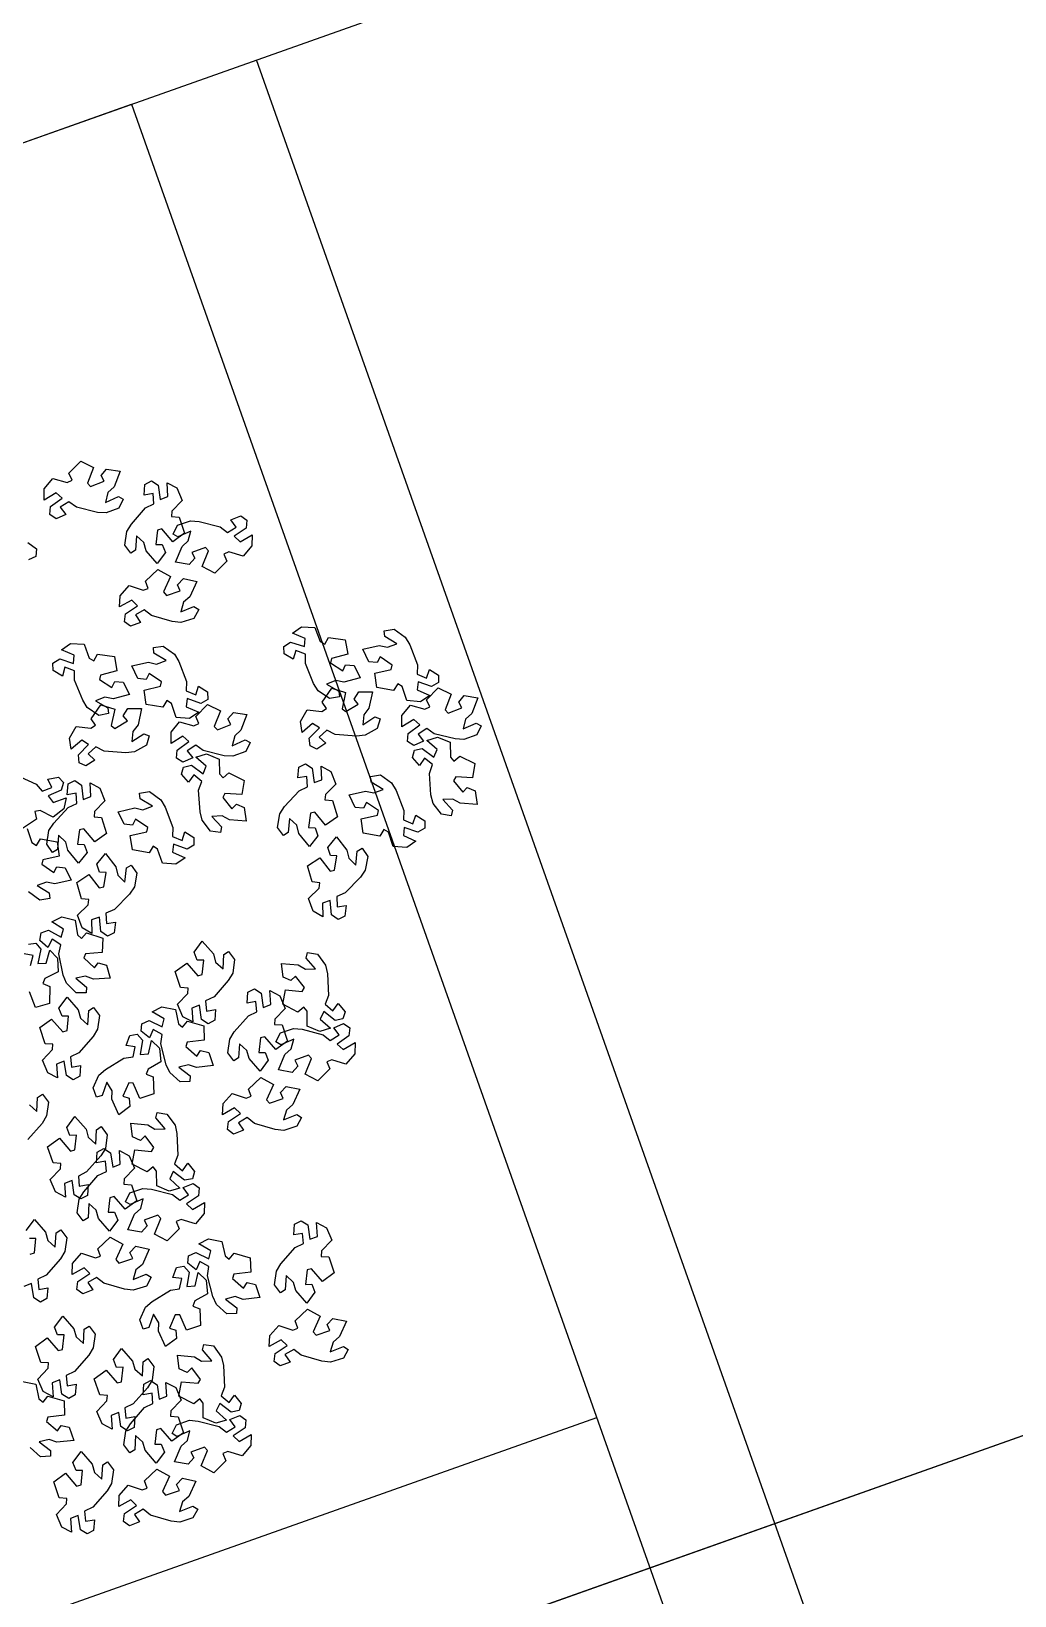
# Model space of a CAD drawing. Header units: centimetres. Extents: x 2004 to 13885, y -3131 to 5891.
# Drawn here: x 10111.8 to 10334.2, y 5111.6 to 5465.3 of the extents above; entities that cross this region are included whole.
import ezdxf

# ---------------------------------------------------------------- set-up
doc = ezdxf.new("R2010")
doc.units = ezdxf.units.CM
doc.layers.add('alberi', color=74, linetype='Continuous')

msp = doc.modelspace()

# ---------------------------------------------------------------- linework, layer by layer
for p, q in [((9115.07, 5087.67), (11115.07, 5796.29)), ((10297.96, 5077.11), (10162.7, 5458.85)), ((9993.03, 5398.74), (10134.42, 5448.83)), ((10134.42, 5448.83), (10259.66, 5095.36)), ((10933.41, 5359.47), (9298.9, 4780.34)), ((9921.76, 5001.03), (10933.41, 5359.47)), ((9909.72, 5035.03), (10239.62, 5151.92))]:
    msp.add_line(p, q)
at = {"layer": 'alberi'}
for points in [[(10131.6, 5357.49), (10128.67, 5356.43), (10126.72, 5356.57), (10121.97, 5357.72), (10120.29, 5358.97), (10118.33, 5357.71), (10119.59, 5356.08), (10117.36, 5355.11), (10115.96, 5356.05), (10116.1, 5357.86), (10116.1, 5357.86), (10118.75, 5359.78), (10117.36, 5360.99), (10114.7, 5359.36), (10114.7, 5361.88), (10116.66, 5364.26), (10119.87, 5363.34), (10120.99, 5363.82), (10120.29, 5365.41), (10120.29, 5365.41), (10122.94, 5368.17), (10125.87, 5366.71), (10124.48, 5363.16), (10125.18, 5362.42), (10128.25, 5363.61), (10127.55, 5364.91), (10128.81, 5366.37), (10131.88, 5365.87), (10130.49, 5362.33), (10129.09, 5361.03), (10128.53, 5358.82), (10131.46, 5360.16), (10132.58, 5359.52)], [(10132.94, 5349.15), (10133.37, 5352.24), (10134.4, 5353.91), (10137.63, 5357.58), (10139.51, 5358.48), (10139.31, 5360.8), (10137.28, 5360.44), (10137.46, 5362.87), (10138.94, 5363.67), (10140.48, 5362.71), (10140.48, 5362.71), (10140.94, 5359.47), (10142.67, 5360.14), (10142.46, 5363.25), (10144.69, 5362.08), (10145.89, 5359.24), (10143.58, 5356.82), (10143.49, 5355.61), (10145.22, 5355.49), (10145.22, 5355.49), (10146.42, 5351.85), (10143.77, 5349.94), (10141.28, 5352.82), (10140.29, 5352.55), (10139.91, 5349.28), (10141.4, 5349.29), (10142.1, 5347.5), (10140.23, 5345.01), (10137.75, 5347.89), (10137.24, 5349.74), (10135.55, 5351.25), (10135.37, 5348.04), (10134.29, 5347.34)], [(10144.83, 5353.68), (10147.78, 5354.68), (10149.74, 5354.51), (10154.47, 5353.27), (10156.12, 5351.99), (10158.1, 5353.22), (10156.87, 5354.86), (10159.12, 5355.79), (10160.5, 5354.83), (10160.33, 5353.02), (10160.33, 5353.02), (10157.64, 5351.15), (10159.01, 5349.91), (10161.7, 5351.5), (10161.65, 5348.98), (10159.65, 5346.63), (10156.46, 5347.61), (10155.33, 5347.15), (10156, 5345.55), (10156, 5345.55), (10153.29, 5342.84), (10150.39, 5344.36), (10151.85, 5347.87), (10151.16, 5348.64), (10148.07, 5347.5), (10148.75, 5346.18), (10147.46, 5344.75), (10144.4, 5345.3), (10145.86, 5348.82), (10147.28, 5350.1), (10147.88, 5352.29), (10144.92, 5351), (10143.82, 5351.66)], [(10148.56, 5332.59), (10145.58, 5331.66), (10143.64, 5331.88), (10138.94, 5333.24), (10137.32, 5334.56), (10135.31, 5333.38), (10136.5, 5331.7), (10134.22, 5330.83), (10132.87, 5331.83), (10133.09, 5333.63), (10133.09, 5333.63), (10135.82, 5335.43), (10134.48, 5336.71), (10131.75, 5335.19), (10131.86, 5337.71), (10133.92, 5340), (10137.09, 5338.94), (10138.23, 5339.38), (10137.6, 5341), (10137.6, 5341), (10140.37, 5343.64), (10143.23, 5342.05), (10141.69, 5338.57), (10142.35, 5337.79), (10145.47, 5338.84), (10144.83, 5340.18), (10146.15, 5341.58), (10149.2, 5340.95), (10147.65, 5337.47), (10146.2, 5336.23), (10145.55, 5334.06), (10148.53, 5335.27), (10149.62, 5334.58)], [(10179.23, 5314.46), (10176.64, 5316.21), (10175.6, 5317.87), (10173.74, 5322.39), (10173.77, 5324.48), (10171.6, 5325.32), (10171.02, 5323.35), (10168.93, 5324.59), (10168.87, 5326.27), (10170.41, 5327.22), (10170.41, 5327.22), (10173.52, 5326.2), (10173.69, 5328.04), (10170.8, 5329.23), (10172.84, 5330.71), (10175.92, 5330.53), (10177.06, 5327.39), (10178.11, 5326.77), (10178.98, 5328.27), (10178.98, 5328.27), (10182.78, 5327.74), (10183.32, 5324.51), (10179.63, 5323.56), (10179.43, 5322.55), (10182.2, 5320.76), (10182.85, 5322.1), (10184.76, 5321.93), (10186.17, 5319.16), (10182.48, 5318.21), (10180.6, 5318.57), (10178.5, 5317.73), (10181.3, 5316.14), (10181.44, 5314.86)], [(10193.81, 5330.14), (10196.34, 5328.32), (10197.34, 5326.64), (10199.09, 5322.07), (10199.01, 5319.98), (10201.16, 5319.09), (10201.78, 5321.05), (10203.85, 5319.76), (10203.87, 5318.07), (10202.3, 5317.16), (10202.3, 5317.16), (10199.22, 5318.26), (10199.01, 5316.42), (10201.86, 5315.16), (10199.78, 5313.73), (10196.71, 5313.99), (10195.65, 5317.16), (10194.62, 5317.8), (10193.7, 5316.32), (10193.7, 5316.32), (10189.93, 5316.95), (10189.47, 5320.19), (10193.18, 5321.05), (10193.4, 5322.05), (10190.68, 5323.91), (10190, 5322.59), (10188.08, 5322.8), (10186.75, 5325.61), (10190.46, 5326.47), (10192.33, 5326.06), (10194.45, 5326.85), (10191.69, 5328.51), (10191.58, 5329.79)], [(10127.01, 5310.67), (10124.43, 5312.42), (10123.39, 5314.09), (10121.53, 5318.61), (10121.56, 5320.7), (10119.39, 5321.54), (10118.81, 5319.56), (10116.72, 5320.8), (10116.66, 5322.49), (10118.2, 5323.44), (10118.2, 5323.44), (10121.31, 5322.42), (10121.48, 5324.26), (10118.59, 5325.45), (10120.63, 5326.93), (10123.71, 5326.75), (10124.85, 5323.6), (10125.9, 5322.99), (10126.77, 5324.49), (10126.77, 5324.49), (10130.57, 5323.96), (10131.1, 5320.73), (10127.42, 5319.77), (10127.22, 5318.77), (10129.99, 5316.98), (10130.64, 5318.31), (10132.55, 5318.15), (10133.96, 5315.37), (10130.27, 5314.42), (10128.39, 5314.79), (10126.29, 5313.94), (10129.09, 5312.36), (10129.23, 5311.08)], [(10141.59, 5326.35), (10144.13, 5324.54), (10145.13, 5322.85), (10146.88, 5318.29), (10146.8, 5316.2), (10148.95, 5315.3), (10149.57, 5317.26), (10151.64, 5315.97), (10151.66, 5314.29), (10150.09, 5313.38), (10150.09, 5313.38), (10147.01, 5314.47), (10146.8, 5312.63), (10149.65, 5311.38), (10147.57, 5309.95), (10144.5, 5310.2), (10143.44, 5313.37), (10142.41, 5314.02), (10141.49, 5312.54), (10141.49, 5312.54), (10137.72, 5313.16), (10137.26, 5316.4), (10140.97, 5317.27), (10141.19, 5318.27), (10138.46, 5320.12), (10137.78, 5318.8), (10135.87, 5319.02), (10134.54, 5321.83), (10138.25, 5322.69), (10140.11, 5322.28), (10142.24, 5323.07), (10139.48, 5324.72), (10139.37, 5326)], [(10190, 5307.7), (10187.28, 5306.17), (10185.32, 5305.99), (10180.45, 5306.36), (10178.6, 5307.32), (10176.87, 5305.75), (10178.37, 5304.35), (10176.33, 5303.04), (10174.8, 5303.74), (10174.64, 5305.54), (10174.64, 5305.54), (10176.95, 5307.87), (10175.37, 5308.84), (10173.02, 5306.8), (10172.61, 5309.28), (10174.15, 5311.95), (10177.47, 5311.56), (10178.49, 5312.22), (10177.55, 5313.68), (10177.55, 5313.68), (10179.72, 5316.83), (10182.85, 5315.86), (10182.05, 5312.14), (10182.86, 5311.51), (10185.7, 5313.18), (10184.8, 5314.36), (10185.8, 5316), (10188.91, 5316.01), (10188.11, 5312.29), (10186.94, 5310.77), (10186.75, 5308.51), (10189.43, 5310.31), (10190.63, 5309.86)], [(10212.49, 5306.27), (10209.56, 5305.2), (10207.61, 5305.33), (10202.85, 5306.47), (10201.18, 5307.72), (10199.22, 5306.45), (10200.49, 5304.83), (10198.25, 5303.85), (10196.85, 5304.79), (10196.99, 5306.6), (10196.99, 5306.6), (10199.64, 5308.52), (10198.24, 5309.73), (10195.59, 5308.09), (10195.58, 5310.61), (10197.53, 5313), (10200.75, 5312.09), (10201.86, 5312.57), (10201.16, 5314.16), (10201.16, 5314.16), (10203.81, 5316.92), (10206.74, 5315.47), (10205.36, 5311.92), (10206.06, 5311.17), (10209.13, 5312.37), (10208.42, 5313.68), (10209.68, 5315.13), (10212.75, 5314.64), (10211.36, 5311.1), (10209.97, 5309.79), (10209.42, 5307.59), (10212.35, 5308.94), (10213.47, 5308.3)], [(10137.79, 5303.91), (10135.07, 5302.39), (10133.11, 5302.21), (10128.24, 5302.57), (10126.38, 5303.53), (10124.66, 5301.97), (10126.16, 5300.57), (10124.12, 5299.25), (10122.58, 5299.95), (10122.43, 5301.76), (10122.43, 5301.76), (10124.74, 5304.08), (10123.16, 5305.06), (10120.81, 5303.01), (10120.4, 5305.5), (10121.94, 5308.17), (10125.26, 5307.78), (10126.28, 5308.44), (10125.34, 5309.89), (10125.34, 5309.89), (10127.51, 5313.04), (10130.64, 5312.08), (10129.84, 5308.35), (10130.65, 5307.73), (10133.49, 5309.4), (10132.58, 5310.58), (10133.59, 5312.21), (10136.7, 5312.22), (10135.9, 5308.5), (10134.73, 5306.99), (10134.54, 5304.73), (10137.22, 5306.52), (10138.42, 5306.07)], [(10160.28, 5302.48), (10157.35, 5301.41), (10155.4, 5301.54), (10150.64, 5302.69), (10148.97, 5303.93), (10147.01, 5302.67), (10148.27, 5301.04), (10146.04, 5300.07), (10144.64, 5301), (10144.78, 5302.81), (10144.78, 5302.81), (10147.43, 5304.74), (10146.03, 5305.95), (10143.38, 5304.31), (10143.37, 5306.83), (10145.32, 5309.22), (10148.54, 5308.3), (10149.65, 5308.79), (10148.95, 5310.38), (10148.95, 5310.38), (10151.6, 5313.14), (10154.53, 5311.68), (10153.15, 5308.14), (10153.85, 5307.39), (10156.92, 5308.59), (10156.21, 5309.89), (10157.47, 5311.35), (10160.54, 5310.86), (10159.15, 5307.31), (10157.76, 5306.01), (10157.21, 5303.8), (10160.14, 5305.15), (10161.26, 5304.51)], [(10204.5, 5288.29), (10202.61, 5290.77), (10202.15, 5292.67), (10201.82, 5297.55), (10202.51, 5299.52), (10200.72, 5301.01), (10199.54, 5299.32), (10197.95, 5301.16), (10198.42, 5302.78), (10200.19, 5303.19), (10200.19, 5303.19), (10202.82, 5301.23), (10203.56, 5302.93), (10201.2, 5304.97), (10203.6, 5305.73), (10206.47, 5304.58), (10206.55, 5301.24), (10207.35, 5300.32), (10208.65, 5301.46), (10208.65, 5301.46), (10212.08, 5299.76), (10211.57, 5296.52), (10207.77, 5296.79), (10207.26, 5295.9), (10209.32, 5293.32), (10210.36, 5294.38), (10212.12, 5293.62), (10212.57, 5290.54), (10208.78, 5290.81), (10207.11, 5291.75), (10204.84, 5291.62), (10207, 5289.23), (10206.73, 5287.97)], [(10152.29, 5284.5), (10150.4, 5286.98), (10149.94, 5288.89), (10149.61, 5293.77), (10150.3, 5295.74), (10148.51, 5297.23), (10147.33, 5295.54), (10145.74, 5297.38), (10146.21, 5298.99), (10147.98, 5299.4), (10147.98, 5299.4), (10150.61, 5297.45), (10151.35, 5299.15), (10148.99, 5301.19), (10151.39, 5301.94), (10154.26, 5300.79), (10154.34, 5297.45), (10155.14, 5296.53), (10156.44, 5297.68), (10156.44, 5297.68), (10159.87, 5295.97), (10159.36, 5292.74), (10155.56, 5293), (10155.05, 5292.11), (10157.11, 5289.54), (10158.15, 5290.6), (10159.91, 5289.83), (10160.36, 5286.76), (10156.56, 5287.03), (10154.9, 5287.97), (10152.63, 5287.83), (10154.79, 5285.44), (10154.52, 5284.18)], [(10167.48, 5285.32), (10167.97, 5288.4), (10169.04, 5290.04), (10172.35, 5293.64), (10174.25, 5294.5), (10174.1, 5296.82), (10172.07, 5296.51), (10172.3, 5298.93), (10173.8, 5299.7), (10175.31, 5298.7), (10175.31, 5298.7), (10175.71, 5295.45), (10177.45, 5296.08), (10177.3, 5299.2), (10179.51, 5297.98), (10180.64, 5295.11), (10178.28, 5292.75), (10178.16, 5291.54), (10179.89, 5291.38), (10179.89, 5291.38), (10181.02, 5287.72), (10178.32, 5285.86), (10175.89, 5288.8), (10174.9, 5288.55), (10174.45, 5285.29), (10175.94, 5285.27), (10176.6, 5283.46), (10174.68, 5281.02), (10172.25, 5283.95), (10171.79, 5285.81), (10170.13, 5287.36), (10169.89, 5284.15), (10168.78, 5283.48)], [(10115.27, 5281.53), (10115.76, 5284.61), (10116.83, 5286.26), (10120.14, 5289.86), (10122.04, 5290.71), (10121.89, 5293.04), (10119.85, 5292.72), (10120.09, 5295.15), (10121.59, 5295.92), (10123.1, 5294.92), (10123.1, 5294.92), (10123.49, 5291.67), (10125.24, 5292.3), (10125.09, 5295.41), (10127.29, 5294.19), (10128.43, 5291.33), (10126.07, 5288.96), (10125.95, 5287.76), (10127.68, 5287.6), (10127.68, 5287.6), (10128.81, 5283.94), (10126.11, 5282.08), (10123.68, 5285.02), (10122.69, 5284.77), (10122.24, 5281.51), (10123.73, 5281.48), (10124.39, 5279.68), (10122.47, 5277.23), (10120.04, 5280.17), (10119.58, 5282.02), (10117.92, 5283.57), (10117.68, 5280.36), (10116.57, 5279.69)], [(10190.71, 5297.2), (10193.25, 5295.39), (10194.25, 5293.7), (10195.99, 5289.13), (10195.91, 5287.05), (10198.06, 5286.15), (10198.69, 5288.11), (10200.75, 5286.82), (10200.77, 5285.14), (10199.2, 5284.22), (10199.2, 5284.22), (10196.12, 5285.32), (10195.91, 5283.48), (10198.76, 5282.22), (10196.69, 5280.79), (10193.62, 5281.05), (10192.55, 5284.22), (10191.52, 5284.86), (10190.61, 5283.39), (10190.61, 5283.39), (10186.83, 5284.01), (10186.37, 5287.25), (10190.08, 5288.12), (10190.3, 5289.12), (10187.58, 5290.97), (10186.9, 5289.65), (10184.99, 5289.87), (10183.65, 5292.67), (10187.36, 5293.53), (10189.23, 5293.12), (10191.36, 5293.92), (10188.59, 5295.57), (10188.48, 5296.85)], [(10138.5, 5293.42), (10141.04, 5291.6), (10142.04, 5289.92), (10143.78, 5285.35), (10143.7, 5283.26), (10145.85, 5282.37), (10146.48, 5284.33), (10148.54, 5283.03), (10148.56, 5281.35), (10146.99, 5280.44), (10146.99, 5280.44), (10143.91, 5281.54), (10143.7, 5279.7), (10146.55, 5278.44), (10144.48, 5277.01), (10141.41, 5277.27), (10140.34, 5280.44), (10139.31, 5281.08), (10138.4, 5279.6), (10138.4, 5279.6), (10134.62, 5280.23), (10134.16, 5283.47), (10137.87, 5284.33), (10138.09, 5285.33), (10135.37, 5287.19), (10134.69, 5285.87), (10132.78, 5286.08), (10131.44, 5288.89), (10135.15, 5289.75), (10137.02, 5289.34), (10139.15, 5290.13), (10136.38, 5291.78), (10136.27, 5293.07)], [(10187.86, 5278.74), (10187.29, 5275.67), (10186.18, 5274.06), (10182.78, 5270.54), (10180.86, 5269.73), (10180.96, 5267.4), (10183, 5267.67), (10182.7, 5265.25), (10181.18, 5264.52), (10179.69, 5265.55), (10179.69, 5265.55), (10179.38, 5268.81), (10177.63, 5268.22), (10177.7, 5265.11), (10175.52, 5266.38), (10174.45, 5269.27), (10176.88, 5271.58), (10177.02, 5272.79), (10175.3, 5272.99), (10175.3, 5272.99), (10174.26, 5276.67), (10177.01, 5278.46), (10179.36, 5275.47), (10180.36, 5275.69), (10180.89, 5278.94), (10179.41, 5279), (10178.79, 5280.82), (10180.77, 5283.22), (10183.12, 5280.22), (10183.54, 5278.36), (10185.15, 5276.76), (10185.48, 5279.97), (10186.6, 5280.61)], [(10135.65, 5274.96), (10135.08, 5271.89), (10133.97, 5270.27), (10130.57, 5266.76), (10128.65, 5265.95), (10128.75, 5263.62), (10130.79, 5263.88), (10130.49, 5261.46), (10128.97, 5260.73), (10127.48, 5261.77), (10127.48, 5261.77), (10127.17, 5265.03), (10125.42, 5264.44), (10125.48, 5261.32), (10123.31, 5262.6), (10122.24, 5265.49), (10124.66, 5267.79), (10124.81, 5269), (10123.09, 5269.2), (10123.09, 5269.2), (10122.05, 5272.89), (10124.8, 5274.68), (10127.15, 5271.68), (10128.15, 5271.91), (10128.68, 5275.16), (10127.19, 5275.21), (10126.58, 5277.04), (10128.56, 5279.44), (10130.91, 5276.44), (10131.33, 5274.57), (10132.94, 5272.98), (10133.27, 5276.19), (10134.39, 5276.83)], [(10121.93, 5247.92), (10119.72, 5250.13), (10119.01, 5251.95), (10118.03, 5256.74), (10118.45, 5258.79), (10116.48, 5260.03), (10115.54, 5258.19), (10113.71, 5259.8), (10113.97, 5261.47), (10115.67, 5262.11), (10115.67, 5262.11), (10118.53, 5260.53), (10119.04, 5262.31), (10116.43, 5264.01), (10118.71, 5265.08), (10121.7, 5264.33), (10122.23, 5261.03), (10123.14, 5260.22), (10124.28, 5261.53), (10124.28, 5261.53), (10127.91, 5260.3), (10127.83, 5257.03), (10124.03, 5256.78), (10123.65, 5255.83), (10126.03, 5253.56), (10126.92, 5254.75), (10128.77, 5254.22), (10129.63, 5251.23), (10125.83, 5250.99), (10124.05, 5251.7), (10121.82, 5251.27), (10124.28, 5249.19), (10124.18, 5247.9)], [(10157.74, 5255.49), (10157.33, 5252.4), (10156.3, 5250.73), (10153.09, 5247.05), (10151.2, 5246.14), (10151.42, 5243.82), (10153.44, 5244.19), (10153.27, 5241.76), (10151.79, 5240.95), (10150.25, 5241.91), (10150.25, 5241.91), (10149.78, 5245.15), (10148.05, 5244.48), (10148.28, 5241.37), (10146.04, 5242.53), (10144.83, 5245.37), (10147.13, 5247.79), (10147.22, 5249), (10145.49, 5249.12), (10145.49, 5249.12), (10144.27, 5252.75), (10146.92, 5254.67), (10149.42, 5251.8), (10150.41, 5252.07), (10150.77, 5255.34), (10149.29, 5255.33), (10148.58, 5257.11), (10150.44, 5259.61), (10152.94, 5256.73), (10153.45, 5254.89), (10155.14, 5253.38), (10155.31, 5256.6), (10156.39, 5257.3)], [(10176.48, 5256.66), (10178.32, 5254.15), (10178.74, 5252.23), (10178.96, 5247.35), (10178.23, 5245.39), (10179.99, 5243.86), (10181.2, 5245.53), (10182.76, 5243.66), (10182.25, 5242.05), (10180.47, 5241.68), (10180.47, 5241.68), (10177.89, 5243.69), (10177.11, 5242.01), (10179.43, 5239.92), (10177.01, 5239.21), (10174.17, 5240.42), (10174.16, 5243.76), (10173.38, 5244.7), (10172.05, 5243.58), (10172.05, 5243.58), (10168.66, 5245.36), (10169.24, 5248.58), (10173.03, 5248.23), (10173.55, 5249.12), (10171.55, 5251.73), (10170.49, 5250.69), (10168.74, 5251.49), (10168.36, 5254.58), (10172.15, 5254.23), (10173.79, 5253.26), (10176.06, 5253.34), (10173.95, 5255.78), (10174.25, 5257.03)], [(10127.19, 5242.81), (10126.77, 5239.72), (10125.75, 5238.05), (10122.53, 5234.36), (10120.65, 5233.46), (10120.87, 5231.14), (10122.89, 5231.5), (10122.72, 5229.07), (10121.24, 5228.27), (10119.7, 5229.23), (10119.7, 5229.23), (10119.23, 5232.47), (10117.5, 5231.79), (10117.73, 5228.68), (10115.49, 5229.84), (10114.28, 5232.68), (10116.58, 5235.1), (10116.67, 5236.32), (10114.94, 5236.43), (10114.94, 5236.43), (10113.72, 5240.06), (10116.37, 5241.98), (10118.87, 5239.11), (10119.85, 5239.38), (10120.22, 5242.66), (10118.74, 5242.64), (10118.03, 5244.43), (10119.89, 5246.93), (10122.38, 5244.05), (10122.89, 5242.21), (10124.59, 5240.7), (10124.75, 5243.92), (10125.84, 5244.61)], [(10156.22, 5234.33), (10156.65, 5237.42), (10157.68, 5239.09), (10160.9, 5242.76), (10162.79, 5243.66), (10162.58, 5245.98), (10160.56, 5245.62), (10160.74, 5248.05), (10162.22, 5248.85), (10163.76, 5247.89), (10163.76, 5247.89), (10164.22, 5244.65), (10165.95, 5245.32), (10165.73, 5248.43), (10167.96, 5247.26), (10169.17, 5244.42), (10166.85, 5242), (10166.76, 5240.79), (10168.5, 5240.67), (10168.5, 5240.67), (10169.7, 5237.03), (10167.04, 5235.12), (10164.55, 5238), (10163.57, 5237.73), (10163.19, 5234.46), (10164.67, 5234.47), (10165.37, 5232.68), (10163.51, 5230.19), (10161.02, 5233.08), (10160.52, 5234.92), (10158.83, 5236.43), (10158.65, 5233.22), (10157.56, 5232.52)], [(10145.4, 5227.8), (10143.08, 5229.89), (10142.28, 5231.68), (10141.07, 5236.42), (10141.38, 5238.48), (10139.35, 5239.62), (10138.5, 5237.74), (10136.6, 5239.26), (10136.77, 5240.93), (10138.43, 5241.66), (10138.43, 5241.66), (10141.37, 5240.22), (10141.79, 5242.02), (10139.1, 5243.6), (10141.32, 5244.78), (10144.35, 5244.18), (10145.04, 5240.91), (10145.99, 5240.15), (10147.07, 5241.52), (10147.07, 5241.52), (10150.75, 5240.47), (10150.84, 5237.19), (10147.05, 5236.76), (10146.72, 5235.79), (10149.21, 5233.64), (10150.04, 5234.87), (10151.91, 5234.44), (10152.92, 5231.5), (10149.14, 5231.06), (10147.33, 5231.68), (10145.13, 5231.14), (10147.69, 5229.18), (10147.65, 5227.9)], [(10168.11, 5238.86), (10171.06, 5239.86), (10173.01, 5239.69), (10177.74, 5238.45), (10179.39, 5237.17), (10181.37, 5238.4), (10180.15, 5240.05), (10182.4, 5240.97), (10183.78, 5240.01), (10183.6, 5238.2), (10183.6, 5238.2), (10180.92, 5236.34), (10182.29, 5235.09), (10184.97, 5236.68), (10184.93, 5234.16), (10182.93, 5231.81), (10179.73, 5232.79), (10178.61, 5232.33), (10179.28, 5230.73), (10179.28, 5230.73), (10176.57, 5228.02), (10173.67, 5229.54), (10175.13, 5233.05), (10174.44, 5233.82), (10171.35, 5232.68), (10172.02, 5231.36), (10170.74, 5229.93), (10167.68, 5230.49), (10169.14, 5234), (10170.56, 5235.28), (10171.16, 5237.47), (10168.2, 5236.18), (10167.09, 5236.84)], [(10125.77, 5226.45), (10127.07, 5229.29), (10128.54, 5230.58), (10132.7, 5233.16), (10134.77, 5233.47), (10135.24, 5235.75), (10133.2, 5236), (10134.08, 5238.27), (10135.73, 5238.6), (10136.92, 5237.23), (10136.92, 5237.23), (10136.42, 5234), (10138.27, 5234.14), (10138.97, 5237.18), (10140.76, 5235.41), (10141.08, 5232.34), (10138.17, 5230.7), (10137.73, 5229.57), (10139.36, 5228.95), (10139.36, 5228.95), (10139.45, 5225.12), (10136.35, 5224.06), (10134.81, 5227.54), (10133.79, 5227.57), (10132.48, 5224.55), (10133.9, 5224.13), (10134.05, 5222.21), (10131.54, 5220.37), (10130, 5223.85), (10130.05, 5225.77), (10128.87, 5227.71), (10127.77, 5224.68), (10126.53, 5224.33)], [(10171.84, 5217.77), (10168.86, 5216.84), (10166.91, 5217.06), (10162.22, 5218.42), (10160.6, 5219.74), (10158.59, 5218.56), (10159.78, 5216.88), (10157.5, 5216.01), (10156.15, 5217.01), (10156.36, 5218.81), (10156.36, 5218.81), (10159.1, 5220.61), (10157.75, 5221.89), (10155.03, 5220.37), (10155.14, 5222.89), (10157.2, 5225.18), (10160.37, 5224.12), (10161.5, 5224.56), (10160.87, 5226.18), (10160.87, 5226.18), (10163.65, 5228.82), (10166.51, 5227.23), (10164.97, 5223.75), (10165.63, 5222.97), (10168.75, 5224.03), (10168.11, 5225.36), (10169.43, 5226.76), (10172.48, 5226.13), (10170.93, 5222.66), (10169.48, 5221.41), (10168.83, 5219.24), (10171.81, 5220.45), (10172.9, 5219.76)], [(10128.94, 5215.86), (10128.53, 5212.77), (10127.51, 5211.1), (10124.29, 5207.42), (10122.41, 5206.51), (10122.62, 5204.19), (10124.65, 5204.56), (10124.47, 5202.13), (10122.99, 5201.32), (10121.45, 5202.28), (10121.45, 5202.28), (10120.98, 5205.52), (10119.26, 5204.84), (10119.48, 5201.73), (10117.25, 5202.9), (10116.03, 5205.73), (10118.34, 5208.16), (10118.42, 5209.37), (10116.69, 5209.48), (10116.69, 5209.48), (10115.47, 5213.11), (10118.12, 5215.04), (10120.62, 5212.16), (10121.61, 5212.44), (10121.97, 5215.71), (10120.49, 5215.69), (10119.78, 5217.48), (10121.64, 5219.98), (10124.14, 5217.1), (10124.65, 5215.26), (10126.34, 5213.75), (10126.51, 5216.97), (10127.59, 5217.67)], [(10142.42, 5220.52), (10144.27, 5218), (10144.68, 5216.09), (10144.91, 5211.2), (10144.18, 5209.25), (10145.94, 5207.72), (10147.15, 5209.39), (10148.7, 5207.51), (10148.2, 5205.91), (10146.42, 5205.54), (10146.42, 5205.54), (10143.84, 5207.54), (10143.06, 5205.86), (10145.38, 5203.77), (10142.96, 5203.07), (10140.12, 5204.27), (10140.1, 5207.62), (10139.33, 5208.55), (10138, 5207.44), (10138, 5207.44), (10134.61, 5209.21), (10135.19, 5212.44), (10138.98, 5212.09), (10139.5, 5212.97), (10137.5, 5215.59), (10136.44, 5214.55), (10134.69, 5215.35), (10134.31, 5218.44), (10138.1, 5218.09), (10139.74, 5217.11), (10142.01, 5217.2), (10139.9, 5219.64), (10140.2, 5220.89)], [(10122.17, 5198.19), (10122.59, 5201.28), (10123.62, 5202.95), (10126.85, 5206.62), (10128.74, 5207.52), (10128.53, 5209.84), (10126.51, 5209.48), (10126.69, 5211.91), (10128.17, 5212.71), (10129.71, 5211.74), (10129.71, 5211.74), (10130.17, 5208.51), (10131.89, 5209.17), (10131.68, 5212.29), (10133.91, 5211.11), (10135.11, 5208.27), (10132.8, 5205.86), (10132.71, 5204.65), (10134.44, 5204.53), (10134.44, 5204.53), (10135.65, 5200.89), (10132.99, 5198.98), (10130.5, 5201.86), (10129.52, 5201.59), (10129.14, 5198.32), (10130.62, 5198.33), (10131.32, 5196.54), (10129.46, 5194.05), (10126.97, 5196.93), (10126.47, 5198.78), (10124.78, 5200.29), (10124.6, 5197.07), (10123.51, 5196.38)], [(10134.06, 5202.71), (10137.01, 5203.72), (10138.96, 5203.55), (10143.69, 5202.31), (10145.34, 5201.03), (10147.32, 5202.25), (10146.09, 5203.9), (10148.35, 5204.83), (10149.73, 5203.86), (10149.55, 5202.06), (10149.55, 5202.06), (10146.87, 5200.19), (10148.24, 5198.95), (10150.92, 5200.54), (10150.87, 5198.02), (10148.88, 5195.67), (10145.68, 5196.65), (10144.56, 5196.19), (10145.23, 5194.59), (10145.23, 5194.59), (10142.52, 5191.88), (10139.62, 5193.39), (10141.08, 5196.91), (10140.39, 5197.67), (10137.3, 5196.54), (10137.97, 5195.22), (10136.69, 5193.79), (10133.62, 5194.34), (10135.09, 5197.86), (10136.51, 5199.14), (10137.1, 5201.33), (10134.15, 5200.04), (10133.04, 5200.7)], [(10166.77, 5181.89), (10167.2, 5184.98), (10168.22, 5186.65), (10171.45, 5190.32), (10173.34, 5191.22), (10173.13, 5193.54), (10171.11, 5193.18), (10171.29, 5195.61), (10172.77, 5196.41), (10174.31, 5195.44), (10174.31, 5195.44), (10174.77, 5192.2), (10176.5, 5192.87), (10176.28, 5195.98), (10178.51, 5194.81), (10179.71, 5191.97), (10177.4, 5189.56), (10177.31, 5188.35), (10179.05, 5188.22), (10179.05, 5188.22), (10180.25, 5184.59), (10177.59, 5182.68), (10175.1, 5185.56), (10174.12, 5185.29), (10173.74, 5182.02), (10175.22, 5182.03), (10175.92, 5180.24), (10174.06, 5177.75), (10171.57, 5180.63), (10171.07, 5182.47), (10169.38, 5183.99), (10169.2, 5180.77), (10168.11, 5180.08)], [(10137.79, 5181.63), (10134.81, 5180.7), (10132.86, 5180.92), (10128.16, 5182.27), (10126.55, 5183.6), (10124.54, 5182.42), (10125.72, 5180.74), (10123.45, 5179.87), (10122.09, 5180.87), (10122.31, 5182.67), (10122.31, 5182.67), (10125.04, 5184.47), (10123.7, 5185.75), (10120.98, 5184.23), (10121.09, 5186.74), (10123.15, 5189.04), (10126.32, 5187.98), (10127.45, 5188.42), (10126.82, 5190.03), (10126.82, 5190.03), (10129.6, 5192.67), (10132.46, 5191.09), (10130.91, 5187.61), (10131.58, 5186.83), (10134.7, 5187.88), (10134.06, 5189.22), (10135.38, 5190.62), (10138.43, 5189.99), (10136.88, 5186.51), (10135.42, 5185.27), (10134.77, 5183.09), (10137.76, 5184.31), (10138.85, 5183.62)], [(10155.95, 5175.36), (10153.63, 5177.45), (10152.83, 5179.24), (10151.61, 5183.97), (10151.93, 5186.04), (10149.9, 5187.17), (10149.05, 5185.3), (10147.15, 5186.81), (10147.32, 5188.49), (10148.98, 5189.21), (10148.98, 5189.21), (10151.92, 5187.78), (10152.34, 5189.58), (10149.65, 5191.15), (10151.87, 5192.34), (10154.89, 5191.73), (10155.59, 5188.46), (10156.54, 5187.71), (10157.62, 5189.07), (10157.62, 5189.07), (10161.3, 5188.02), (10161.39, 5184.75), (10157.6, 5184.31), (10157.27, 5183.34), (10159.76, 5181.19), (10160.59, 5182.42), (10162.46, 5181.99), (10163.47, 5179.05), (10159.69, 5178.62), (10157.88, 5179.24), (10155.68, 5178.69), (10158.24, 5176.74), (10158.2, 5175.45)], [(10136.32, 5174.01), (10137.62, 5176.84), (10139.09, 5178.14), (10143.25, 5180.71), (10145.32, 5181.03), (10145.79, 5183.31), (10143.75, 5183.55), (10144.63, 5185.82), (10146.28, 5186.16), (10147.47, 5184.79), (10147.47, 5184.79), (10146.97, 5181.56), (10148.82, 5181.69), (10149.52, 5184.73), (10151.31, 5182.96), (10151.63, 5179.9), (10148.72, 5178.26), (10148.28, 5177.12), (10149.91, 5176.5), (10149.91, 5176.5), (10150, 5172.68), (10146.9, 5171.62), (10145.36, 5175.1), (10144.34, 5175.13), (10143.03, 5172.1), (10144.45, 5171.68), (10144.6, 5169.77), (10142.09, 5167.93), (10140.55, 5171.41), (10140.6, 5173.32), (10139.42, 5175.26), (10138.32, 5172.23), (10137.08, 5171.89)], [(10182.39, 5165.33), (10179.41, 5164.4), (10177.46, 5164.62), (10172.77, 5165.97), (10171.15, 5167.3), (10169.14, 5166.12), (10170.32, 5164.44), (10168.05, 5163.57), (10166.69, 5164.57), (10166.91, 5166.37), (10166.91, 5166.37), (10169.64, 5168.17), (10168.3, 5169.44), (10165.58, 5167.93), (10165.69, 5170.44), (10167.75, 5172.74), (10170.92, 5171.68), (10172.05, 5172.11), (10171.42, 5173.73), (10171.42, 5173.73), (10174.2, 5176.37), (10177.06, 5174.79), (10175.51, 5171.3), (10176.18, 5170.53), (10179.3, 5171.58), (10178.66, 5172.92), (10179.98, 5174.31), (10183.03, 5173.69), (10181.48, 5170.21), (10180.02, 5168.97), (10179.38, 5166.79), (10182.36, 5168), (10183.45, 5167.32)], [(10126.19, 5170.74), (10125.77, 5167.65), (10124.75, 5165.98), (10121.53, 5162.3), (10119.65, 5161.39), (10119.86, 5159.07), (10121.89, 5159.44), (10121.71, 5157.01), (10120.24, 5156.2), (10118.7, 5157.16), (10118.7, 5157.16), (10118.22, 5160.4), (10116.5, 5159.72), (10116.72, 5156.61), (10114.49, 5157.78), (10113.28, 5160.61), (10115.58, 5163.04), (10115.67, 5164.25), (10113.93, 5164.36), (10113.93, 5164.36), (10112.72, 5167.99), (10115.37, 5169.92), (10117.87, 5167.04), (10118.85, 5167.32), (10119.22, 5170.59), (10117.73, 5170.57), (10117.03, 5172.36), (10118.88, 5174.86), (10121.38, 5171.98), (10121.89, 5170.14), (10123.59, 5168.63), (10123.75, 5171.85), (10124.84, 5172.55)], [(10152.97, 5168.08), (10154.81, 5165.56), (10155.23, 5163.64), (10155.46, 5158.76), (10154.73, 5156.8), (10156.49, 5155.28), (10157.7, 5156.94), (10159.25, 5155.07), (10158.75, 5153.46), (10156.97, 5153.09), (10156.97, 5153.09), (10154.39, 5155.1), (10153.61, 5153.42), (10155.92, 5151.33), (10153.51, 5150.62), (10150.67, 5151.83), (10150.65, 5155.17), (10149.88, 5156.11), (10148.55, 5154.99), (10148.55, 5154.99), (10145.15, 5156.77), (10145.74, 5159.99), (10149.53, 5159.65), (10150.05, 5160.53), (10148.05, 5163.14), (10146.99, 5162.1), (10145.24, 5162.91), (10144.85, 5165.99), (10148.65, 5165.64), (10150.29, 5164.67), (10152.56, 5164.75), (10150.45, 5167.19), (10150.75, 5168.44)], [(10139.49, 5163.42), (10139.08, 5160.32), (10138.05, 5158.65), (10134.84, 5154.97), (10132.95, 5154.06), (10133.17, 5151.74), (10135.19, 5152.11), (10135.02, 5149.68), (10133.54, 5148.88), (10132, 5149.84), (10132, 5149.84), (10131.53, 5153.07), (10129.8, 5152.4), (10130.03, 5149.29), (10127.79, 5150.45), (10126.58, 5153.29), (10128.88, 5155.71), (10128.97, 5156.92), (10127.24, 5157.04), (10127.24, 5157.04), (10126.02, 5160.67), (10128.67, 5162.59), (10131.17, 5159.72), (10132.16, 5159.99), (10132.52, 5163.26), (10131.04, 5163.25), (10130.33, 5165.04), (10132.19, 5167.53), (10134.69, 5164.66), (10135.2, 5162.82), (10136.89, 5161.31), (10137.06, 5164.52), (10138.14, 5165.22)], [(10132.72, 5145.75), (10133.14, 5148.84), (10134.17, 5150.5), (10137.4, 5154.17), (10139.29, 5155.07), (10139.08, 5157.4), (10137.05, 5157.04), (10137.24, 5159.46), (10138.72, 5160.27), (10140.25, 5159.3), (10140.25, 5159.3), (10140.72, 5156.06), (10142.44, 5156.73), (10142.23, 5159.84), (10144.46, 5158.67), (10145.66, 5155.83), (10143.35, 5153.41), (10143.26, 5152.2), (10144.99, 5152.08), (10144.99, 5152.08), (10146.2, 5148.45), (10143.54, 5146.53), (10141.05, 5149.41), (10140.06, 5149.14), (10139.69, 5145.87), (10141.17, 5145.88), (10141.87, 5144.09), (10140.01, 5141.6), (10137.52, 5144.49), (10137.02, 5146.33), (10135.32, 5147.85), (10135.15, 5144.63), (10134.06, 5143.94)], [(10144.61, 5150.27), (10147.56, 5151.28), (10149.51, 5151.1), (10154.24, 5149.86), (10155.89, 5148.58), (10157.87, 5149.81), (10156.64, 5151.46), (10158.89, 5152.38), (10160.27, 5151.42), (10160.1, 5149.61), (10160.1, 5149.61), (10157.41, 5147.75), (10158.79, 5146.5), (10161.47, 5148.09), (10161.42, 5145.57), (10159.42, 5143.22), (10156.23, 5144.21), (10155.11, 5143.74), (10155.78, 5142.14), (10155.78, 5142.14), (10153.07, 5139.43), (10150.16, 5140.95), (10151.62, 5144.47), (10150.94, 5145.23), (10147.85, 5144.1), (10148.52, 5142.78), (10147.23, 5141.35), (10144.17, 5141.9), (10145.64, 5145.41), (10147.06, 5146.69), (10147.65, 5148.88), (10144.7, 5147.6), (10143.59, 5148.26)], [(10130.35, 5140.11), (10129.93, 5137.02), (10128.91, 5135.35), (10125.69, 5131.67), (10123.81, 5130.76), (10124.02, 5128.44), (10126.05, 5128.8), (10125.87, 5126.38), (10124.4, 5125.57), (10122.86, 5126.53), (10122.86, 5126.53), (10122.38, 5129.77), (10120.66, 5129.09), (10120.88, 5125.98), (10118.65, 5127.15), (10117.44, 5129.98), (10119.74, 5132.4), (10119.83, 5133.62), (10118.09, 5133.73), (10118.09, 5133.73), (10116.87, 5137.36), (10119.52, 5139.29), (10122.02, 5136.41), (10123.01, 5136.69), (10123.38, 5139.96), (10121.89, 5139.94), (10121.19, 5141.73), (10123.04, 5144.23), (10125.54, 5141.35), (10126.05, 5139.51), (10127.75, 5138), (10127.91, 5141.22), (10129, 5141.92)], [(10148.33, 5129.19), (10145.36, 5128.25), (10143.41, 5128.47), (10138.71, 5129.83), (10137.1, 5131.15), (10135.08, 5129.98), (10136.27, 5128.3), (10134, 5127.43), (10132.64, 5128.42), (10132.86, 5130.23), (10132.86, 5130.23), (10135.59, 5132.02), (10134.25, 5133.3), (10131.53, 5131.78), (10131.64, 5134.3), (10133.7, 5136.6), (10136.86, 5135.54), (10138, 5135.97), (10137.37, 5137.59), (10137.37, 5137.59), (10140.14, 5140.23), (10143.01, 5138.64), (10141.46, 5135.16), (10142.13, 5134.38), (10145.25, 5135.44), (10144.61, 5136.77), (10145.93, 5138.17), (10148.97, 5137.54), (10147.43, 5134.07), (10145.97, 5132.82), (10145.32, 5130.65), (10148.31, 5131.86), (10149.4, 5131.17)]]:
    msp.add_lwpolyline(points, close=True, dxfattribs=at)
for points in [[(10110.99, 5349.78), (10112.92, 5348.3), (10112.78, 5346.62), (10111.13, 5345.87)], [(10108.43, 5297.18), (10112.85, 5295.1), (10114.24, 5293.54), (10116.41, 5294.38), (10115.5, 5296.22), (10117.89, 5296.72), (10119.07, 5295.52), (10118.56, 5293.78), (10118.56, 5293.78), (10115.58, 5292.44), (10116.7, 5290.96), (10119.63, 5292.03), (10119.13, 5289.56), (10116.73, 5287.62), (10113.77, 5289.17), (10112.58, 5288.92), (10112.94, 5287.22), (10112.94, 5287.22), (10109.78, 5285.06)], [(10110.85, 5285.07), (10111.9, 5281.9), (10112.93, 5281.25), (10113.85, 5282.72), (10113.85, 5282.72), (10117.63, 5282.09), (10118.07, 5278.84), (10114.36, 5277.99), (10114.14, 5276.99), (10116.85, 5275.13), (10117.54, 5276.44), (10119.45, 5276.22), (10120.77, 5273.41), (10117.06, 5272.56), (10115.2, 5272.98), (10113.07, 5272.2), (10115.83, 5270.53), (10115.93, 5269.25), (10113.7, 5268.91), (10111.17, 5270.73)], [(10111.59, 5254.12), (10112.18, 5256.37), (10110.15, 5256.72)], [(10111.15, 5258.94), (10112.81, 5259.19), (10113.93, 5257.77), (10113.93, 5257.77), (10113.27, 5254.56), (10115.12, 5254.61), (10115.97, 5257.61), (10117.68, 5255.75), (10117.85, 5252.67), (10114.86, 5251.18), (10114.36, 5250.07), (10115.95, 5249.37), (10115.95, 5249.37), (10115.85, 5245.54), (10112.71, 5244.64), (10111.34, 5248.19)], [(10111.34, 5222.58), (10113.04, 5221.08), (10113.2, 5224.29), (10114.29, 5224.99), (10115.64, 5223.19), (10115.22, 5220.09), (10114.2, 5218.42), (10110.98, 5214.74)], [(10110.64, 5194.18), (10112.49, 5196.67), (10114.99, 5193.8), (10115.5, 5191.95), (10117.2, 5190.45), (10117.36, 5193.66), (10118.45, 5194.36), (10119.8, 5192.55), (10119.38, 5189.46), (10118.36, 5187.79), (10115.14, 5184.11), (10113.26, 5183.2), (10113.47, 5180.88), (10115.5, 5181.25), (10115.32, 5178.82), (10113.85, 5178.01), (10112.31, 5178.98), (10112.31, 5178.98), (10111.83, 5182.21), (10110.11, 5181.54)], [(10111.48, 5188.86), (10112.46, 5189.13), (10112.83, 5192.4), (10111.34, 5192.39)], [(10109.77, 5160.03), (10112.79, 5159.42), (10113.49, 5156.16), (10114.44, 5155.4), (10115.51, 5156.76), (10115.51, 5156.76), (10119.19, 5155.71), (10119.28, 5152.44), (10115.5, 5152), (10115.17, 5151.04), (10117.66, 5148.88), (10118.49, 5150.12), (10120.36, 5149.69), (10121.37, 5146.74), (10117.58, 5146.31), (10115.78, 5146.93), (10113.57, 5146.39), (10116.13, 5144.43), (10116.09, 5143.14), (10113.84, 5143.05), (10111.53, 5145.14)]]:
    msp.add_lwpolyline(points, dxfattribs=at)

doc.saveas('drawing.dxf')
